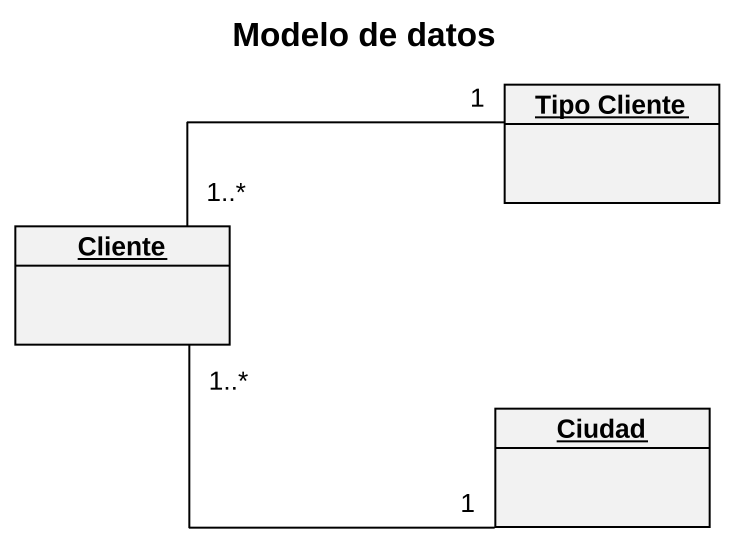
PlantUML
@startuml
title Modelo de datos
hide circle
hide empty members
object "Tipo Cliente" as Tipo_Cliente
object Cliente
object Ciudad
Tipo_Cliente "1" -left- "1..*" Cliente
Ciudad "1" -left- "1..*" Cliente
@enduml
